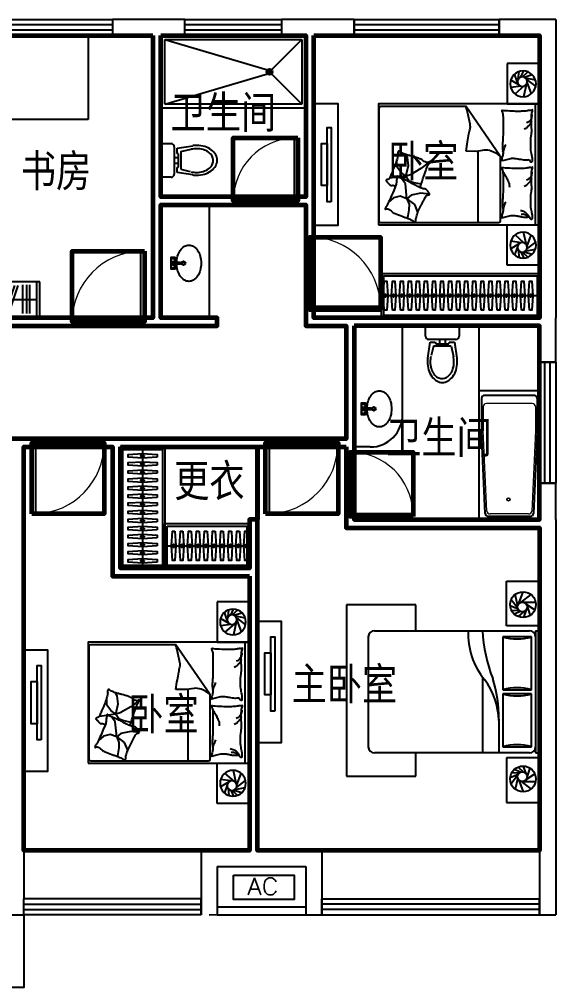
# Model space of a CAD drawing. Extents: x 4718159 to 4750259, y -1162956 to -1143856.
# Drawn here: x 4743605 to 4750259, y -1159056 to -1147056 of the extents above; entities that cross this region are included whole.
import ezdxf

# ---------------------------------------------------------------- set-up
doc = ezdxf.new("R2010")
doc.units = 0
doc.header["$MEASUREMENT"] = 0
doc.layers.get('0').update_dxf_attribs({"linetype": 'CONTINUOUS'})
for name, color, linetype in [('0-栏杆', 165, 'CONTINUOUS'), ('BATH', 8, 'CONTINUOUS'), ('F', 8, 'CONTINUOUS'), ('FUR', 8, 'CONTINUOUS'), ('K_EQUIPMENT', 89, 'CONTINUOUS'), ('text', 75, 'CONTINUOUS'), ('TOTHER', 145, 'CONTINUOUS'), ('WALL', 2, 'CONTINUOUS'), ('wc', 8, 'CONTINUOUS'), ('WINDOW', 4, 'CONTINUOUS'), ('家具', 8, 'CONTINUOUS')]:
    doc.layers.add(name, color=color, linetype=linetype)
doc.layers.add('area', color=6, linetype='CONTINUOUS', plot=False)
for name, color, linetype, lineweight in [('GT_卧室', 1, 'CONTINUOUS', 60), ('GT_卫生间', 5, 'CONTINUOUS', 60), ('GT_客厅', 2, 'CONTINUOUS', 60), ('GT_衣帽间', 85, 'CONTINUOUS', 60), ('GT_过道', 30, 'CONTINUOUS', 60), ('GT_门', 245, 'CONTINUOUS', 60)]:
    doc.layers.add(name, color=color, linetype=linetype, lineweight=lineweight)
doc.layers.get('area').off()
doc.styles.add('HZ', font='txt', dxfattribs={"bigfont": 'hztxt'})
doc.styles.add('黑体', font='simhei.ttf')

# ---------------------------------------------------------------- blocks, each defined once
blk = doc.blocks.new('66666')
at = {"layer": 'FUR'}
for p, q in [((-313037, -721735), (-313037, -721235)), ((-313037, -721235), (-312637, -721235)), ((-312637, -721235), (-312637, -721735)), ((-312875, -721433), (-312989, -721521)), ((-312859, -721411), (-312985, -721436)), ((-312845, -721403), (-312945, -721372)), ((-312824, -721398), (-312892, -721337)), ((-312805, -721400), (-312840, -721326)), ((-312773, -721423), (-312783, -721334)), ((-312762, -721465), (-312727, -721366)), ((-312881, -721465), (-312935, -721609)), ((-312874, -721488), (-312838, -721646)), ((-312847, -721512), (-312734, -721612)), ((-312807, -721516), (-312680, -721533)), ((-312779, -721500), (-312679, -721441)), ((-312637, -721735), (-313037, -721735)), ((-312985, -723235), (-312985, -721735)), ((-312548, -722382), (-312121, -721764)), ((-311069, -721764), (-312121, -721764)), ((-311049, -723190), (-311049, -721784)), ((-312548, -722382), (-312548, -723190)), ((-312276, -723190), (-312276, -722320)), ((-311410, -722501), (-311397, -722399)), ((-311397, -722399), (-311377, -722363)), ((-311669, -722458), (-311565, -722537)), ((-311379, -722630), (-311410, -722501)), ((-311316, -722581), (-311268, -722515)), ((-311268, -722515), (-311268, -722422)), ((-311565, -722537), (-311434, -722612)), ((-311434, -722612), (-311379, -722630)), ((-311379, -722630), (-311420, -722687)), ((-311379, -722630), (-311316, -722581)), ((-311379, -722630), (-311285, -722642)), ((-311478, -722707), (-311567, -722727)), ((-311420, -722687), (-311478, -722707)), ((-311392, -722911), (-311373, -722725)), ((-311373, -722725), (-311337, -722676)), ((-311337, -722676), (-311328, -722663)), ((-311270, -722644), (-311175, -722655)), ((-311669, -722854), (-311566, -722841)), ((-311566, -722841), (-311443, -722866)), ((-311443, -722866), (-311392, -722911)), ((-311485, -722980), (-311523, -723075)), ((-311392, -722911), (-311485, -722980)), ((-311392, -722911), (-311419, -722978)), ((-311419, -722978), (-311416, -723047)), ((-311392, -722911), (-311309, -722880)), ((-311309, -722880), (-311227, -722901)), ((-311227, -722901), (-311164, -722954)), ((-311523, -723075), (-311519, -723099)), ((-311416, -723047), (-311399, -723145)), ((-312638, -723235), (-313037, -723235)), ((-312637, -723235), (-313037, -723235)), ((-313037, -723235), (-313037, -723735)), ((-312637, -723735), (-312637, -723235)), ((-312528, -723210), (-311069, -723210)), ((-311399, -723145), (-311392, -723148)), ((-312874, -723483), (-312838, -723325)), ((-312847, -723459), (-312734, -723359)), ((-312875, -723537), (-312989, -723450)), ((-312881, -723505), (-312935, -723362)), ((-312807, -723455), (-312680, -723438)), ((-312779, -723471), (-312679, -723530)), ((-312859, -723560), (-312985, -723535)), ((-312845, -723568), (-312945, -723599)), ((-312824, -723573), (-312892, -723634)), ((-312805, -723570), (-312840, -723645)), ((-312773, -723548), (-312783, -723637)), ((-312762, -723506), (-312727, -723605)), ((-313037, -723735), (-312637, -723735))]:
    blk.add_line(p, q, dxfattribs=at)
blk.add_lwpolyline([(-311037, -723235), (-313037, -723235), (-313037, -721735), (-311037, -721735)], close=True, dxfattribs=at)
for points in [[(-312125, -722321, 0.007867), (-312143, -722204, 0.009508), (-312161, -722107, 0.006616), (-312175, -722042, -0.023828), (-312179, -722024, -0.080713), (-312178, -722005, -0.009591), (-312146, -721853, -0.013133), (-312138, -721819, -0.007859), (-312121, -721764)], [(-312910, -722425, -0.263368), (-312929, -722453, -0.494818), (-312948, -722444, -0.049225), (-312949, -722426, -0.036831), (-312948, -722403, -0.031893), (-312940, -722365, 0.035782), (-312933, -722331, 0.032941), (-312927, -722241, 0.026564), (-312933, -722130, 0.017905), (-312938, -722092, -0.033397), (-312940, -722072, -0.03204), (-312939, -722035, 0.018442), (-312936, -721971, 0.010837), (-312937, -721906, 0.014624), (-312940, -721858, 0.111249), (-312947, -721836, -0.153708), (-312951, -721819, -0.076444), (-312950, -721811, -0.215512), (-312948, -721809, -0.585858), (-312945, -721812, 0.363489), (-312942, -721817, 0.191716), (-312931, -721817, -0.129675), (-312914, -721815, -0.01735), (-312897, -721818, 0.019326), (-312882, -721821, 0.018818), (-312814, -721827, 0.021828), (-312754, -721828, 0.006204), (-312721, -721827, 0.001963), (-312614, -721821, 0.028341), (-312578, -721816, -0.117014), (-312569, -721817, -0.36606), (-312568, -721818, -0.03973), (-312570, -721832, -0.048309), (-312576, -721846, 0.062981), (-312580, -721856, 0.04058), (-312583, -721880, 0.014345), (-312585, -721946, 0.005484), (-312585, -722072, 0.007153), (-312582, -722168, 0.008762), (-312579, -722211, -0.008153), (-312576, -722256, -0.06251), (-312581, -722313, 0.078669), (-312583, -722359, 0.047825), (-312578, -722381, -0.034494), (-312570, -722412, -0.023571), (-312567, -722437, -0.510228), (-312569, -722438), (-312599, -722431), (-312681, -722410, 0.073041), (-312701, -722408, 0.023305), (-312762, -722414, 0.018299), (-312785, -722418, -0.01097), (-312823, -722425, -0.042281), (-312857, -722428, -0.027201), (-312910, -722425)], [(-312942, -721869, 0.088153), (-312938, -721904, 0.088153), (-312923, -721935, 0.077547), (-312902, -721957, 0.077547), (-312874, -721971)], [(-312936, -721951, 0.027842), (-312926, -721975, 0.048685), (-312918, -721988, 0.023666), (-312893, -722016, 0.031223), (-312873, -722035, 0.046801), (-312865, -722040, 0.023191), (-312848, -722048)], [(-312583, -722335, 0.009729), (-312592, -722308, 0.009729), (-312602, -722281, 0.007971), (-312611, -722259, 0.007971), (-312621, -722237)], [(-312548, -722382, -0.085272), (-312438, -722319, -0.124044), (-312351, -722309), (-312255, -722323), (-312125, -722321)], [(-311556, -722772, 0.025626), (-311559, -722760, 0.0108), (-311601, -722631, 0.00456), (-311632, -722543, 0.01125), (-311646, -722508, 0.069394), (-311657, -722489, -0.079756), (-311666, -722473, -0.106399), (-311669, -722458, -0.328642), (-311665, -722454, -0.299547), (-311659, -722456, 0.189917), (-311650, -722462, 0.033518), (-311640, -722463, 0.075627), (-311635, -722462, 0.053489), (-311627, -722459, 0.017838), (-311605, -722447, 0.038394), (-311581, -722430, -0.059529), (-311565, -722420, -0.035943), (-311539, -722409, -0.011245), (-311452, -722384, -0.006203), (-311413, -722373, 0.010783), (-311390, -722367, 0.019485), (-311377, -722363, 0.005062), (-311326, -722343, 0.101392), (-311301, -722326, -0.223768), (-311288, -722321, -0.25558), (-311283, -722325, -0.081563), (-311278, -722340, -0.071805), (-311278, -722357, 0.069985), (-311278, -722375, 0.03546), (-311265, -722434, 0.029432), (-311240, -722503, 0.001554), (-311226, -722537, -0.00152), (-311211, -722571, -0.004735), (-311196, -722606, 0.00382), (-311178, -722650, 0.296001), (-311146, -722672, -0.649774), (-311137, -722693, -0.02319), (-311142, -722698, 0.0288), (-311145, -722701, 0.005727), (-311151, -722708, -0.004358), (-311159, -722717, -0.027528), (-311176, -722734, -0.046214), (-311187, -722742, -0.194121), (-311204, -722745, 0.133719), (-311228, -722746, 0.005779), (-311250, -722754, 0.008882)], [(-312910, -723134, -0.263368), (-312929, -723162, -0.494818), (-312948, -723153, -0.049225), (-312949, -723136, -0.036831), (-312948, -723112, -0.031893), (-312940, -723074, 0.035782), (-312933, -723040, 0.032941), (-312927, -722950, 0.026564), (-312933, -722839, 0.017905), (-312938, -722802, -0.033397), (-312940, -722781, -0.03204), (-312939, -722744, 0.018442), (-312936, -722680, 0.010837), (-312937, -722615, 0.014624), (-312940, -722567, 0.111249), (-312947, -722545, -0.153708), (-312951, -722528, -0.076444), (-312950, -722520, -0.215512), (-312948, -722519, -0.585858), (-312945, -722521, 0.363489), (-312942, -722526, 0.191716), (-312931, -722526, -0.129675), (-312914, -722524, -0.01735), (-312897, -722527, 0.019326), (-312882, -722530, 0.018818), (-312814, -722536, 0.021828), (-312754, -722537, 0.006204), (-312721, -722536, 0.001963), (-312614, -722530, 0.028341), (-312578, -722526, -0.117014), (-312569, -722526, -0.36606), (-312568, -722527, -0.03973), (-312570, -722541, -0.048309), (-312576, -722555, 0.062981), (-312580, -722565, 0.04058), (-312583, -722589, 0.014345), (-312585, -722656, 0.005484), (-312585, -722781, 0.007153), (-312582, -722877, 0.008762), (-312579, -722920, -0.008153), (-312576, -722965, -0.06251), (-312581, -723023, 0.078669), (-312583, -723068, 0.047825), (-312578, -723091, -0.034494), (-312570, -723121, -0.023571), (-312567, -723147, -0.510228), (-312569, -723148), (-312599, -723140), (-312681, -723119, 0.073041), (-312701, -723118, 0.023305), (-312762, -723123, 0.018299), (-312785, -723127, -0.01097), (-312823, -723135, -0.042281), (-312857, -723138, -0.027201), (-312910, -723135)], [(-312942, -722579, 0.088153), (-312938, -722613, 0.088153), (-312923, -722644, 0.077547), (-312902, -722666, 0.077547), (-312874, -722680)], [(-312582, -722575, 0.016108), (-312608, -722614, 0.024599), (-312623, -722641, 0.009477), (-312646, -722690, 0.015937), (-312659, -722719, 0.072521), (-312662, -722736, 0.033339), (-312662, -722772)], [(-312936, -722661, 0.027842), (-312926, -722684, 0.048685), (-312918, -722697, 0.023666), (-312893, -722725, 0.031223), (-312873, -722744, 0.046801), (-312865, -722749, 0.023191), (-312848, -722757)], [(-312583, -723044, 0.009729), (-312592, -723017, 0.009729), (-312602, -722990, 0.007971), (-312611, -722968, 0.007971), (-312621, -722947)], [(-312910, -723135, -0.077379), (-312885, -723100, -0.077379), (-312850, -723074, -0.047525), (-312825, -723064, -0.047525), (-312799, -723059)], [(-312894, -723136, -0.05369), (-312881, -723122, -0.070312), (-312869, -723114, -0.015448), (-312860, -723110, -0.013244), (-312850, -723106, -0.082127), (-312832, -723103, -0.064164), (-312809, -723106)]]:
    blk.add_lwpolyline(points, format="xyb", dxfattribs=at)
blk.add_lwpolyline([(-311454, -723177, 0.101392), (-311478, -723196, -0.223768), (-311491, -723202, -0.25558), (-311496, -723199, -0.081563), (-311502, -723184, -0.071805), (-311503, -723167, 0.069985), (-311505, -723149, 0.03546), (-311522, -723091, 0.029432), (-311552, -723024, 0.001554), (-311569, -722992, -0.00152), (-311586, -722959, -0.004735), (-311604, -722925, 0.00382), (-311625, -722883, 0.296001), (-311659, -722863, -0.649774), (-311669, -722843, -0.02319), (-311665, -722838, 0.0288), (-311662, -722834, 0.005727), (-311657, -722827, -0.004358), (-311650, -722818, -0.027528), (-311634, -722799, -0.046214), (-311623, -722790, -0.194121), (-311607, -722786, 0.133719), (-311583, -722783, 0.011505), (-311541, -722764, 0.008882), (-311487, -722738, 0.012426), (-311419, -722701, -0.033612), (-311393, -722688), (-311336, -722665), (-311293, -722647, 0.224341), (-311280, -722633, -0.722772), (-311271, -722633, -0.103513), (-311270, -722636, 0.053465), (-311270, -722644, 0.030109), (-311265, -722667, -0.031436), (-311261, -722689, -0.05324), (-311261, -722704, 0.05518), (-311260, -722719, 0.056271), (-311254, -722744, 0.0108), (-311202, -722870, 0.00456), (-311164, -722954, 0.01125), (-311148, -722988, 0.069394), (-311135, -723006, -0.079756), (-311125, -723022, -0.106399), (-311121, -723037, -0.328642), (-311125, -723041, -0.299547), (-311131, -723039, 0.189917), (-311140, -723034, 0.033518), (-311151, -723034, 0.075627), (-311155, -723035, 0.053489), (-311163, -723038, 0.017838), (-311184, -723052, 0.038394), (-311207, -723071, -0.059529), (-311222, -723083, -0.035943), (-311247, -723095, -0.011245), (-311331, -723127, -0.006203), (-311370, -723141, 0.010783), (-311392, -723148, 0.019485), (-311405, -723154, 0.005062)], format="xyb", close=True, dxfattribs=at)
for centre, radius in [((-312833, -721486), 160), ((-312822, -721458), 60), ((-312833, -723485), 160), ((-312822, -723513), 60)]:
    blk.add_circle(centre, radius, dxfattribs=at)
for centre, start, end in [((-311069, -721784), 0, 90), ((-312528, -723190), 180, 270), ((-312296, -723190), 270, 0), ((-311069, -723190), 270, 0)]:
    blk.add_arc(centre, 20, start, end, dxfattribs=at)
at = {"layer": 'FUR', "oblique": -180, "text_generation_flag": 4, "width": 0.8, "flags": 9}
for tag, p in [('XSIZE', (-312833, -721486)), ('YSIZE', (-312833, -721486)), ('XSIZE', (-312833, -723485)), ('YSIZE', (-312833, -723485))]:
    blk.add_attdef(tag, p, '', height=0.5, rotation=180, dxfattribs=at)
blk = doc.blocks.new('A$C79890BC7')
at = {"color": 252}
for points in [[(2140, 718159), (2091, 718159), (2091, 719080), (2140, 719080)], [(2091, 718359), (2018, 718359), (2018, 718880), (2091, 718880)]]:
    blk.add_lwpolyline(points, close=True, dxfattribs=at)
blk = doc.blocks.new('A$C6AB5504A')
at = {"layer": 'F'}
for p, q in [((1985, 2744), (2397, 2744)), ((1985, 2191), (1985, 2744)), ((2397, 2744), (2397, 2191)), ((2126, 2439), (2095, 2579)), ((2142, 2467), (2193, 2612)), ((2163, 2480), (2291, 2578)), ((862, 2449), (0, 2449)), ((0, 2449), (0, 325)), ((862, 2129), (862, 2449)), ((2130, 2396), (2033, 2436)), ((2124, 2411), (2044, 2511)), ((2198, 2481), (2349, 2484)), ((2232, 2458), (2340, 2390)), ((2243, 2428), (2281, 2319)), ((2143, 2379), (2052, 2375)), ((2159, 2368), (2084, 2334)), ((2198, 2365), (2133, 2304)), ((2233, 2390), (2196, 2292)), ((2397, 2191), (1985, 2191)), ((273, 690), (273, 2053)), ((348, 2129), (2271, 2129)), ((2296, 2053), (1943, 2053)), ((1943, 2053), (1943, 1397)), ((2296, 1397), (2296, 2053)), ((2346, 2129), (2397, 2129)), ((2346, 2129), (2346, 615)), ((2397, 2129), (2397, 615)), ((1690, 1549), (1690, 615)), ((1943, 1397), (2296, 1397)), ((2296, 1347), (1943, 1347)), ((1943, 1347), (1943, 690)), ((2296, 690), (2296, 1347)), ((1892, 1031), (1892, 615)), ((2271, 615), (348, 615)), ((862, 325), (862, 615)), ((1943, 690), (2296, 690)), ((2346, 615), (2397, 615)), ((2397, 553), (1985, 553)), ((1985, 553), (1985, 0)), ((2397, 0), (2397, 553)), ((2143, 365), (2052, 368)), ((2159, 375), (2084, 409)), ((2198, 378), (2133, 440)), ((2233, 354), (2196, 452)), ((2243, 316), (2281, 425)), ((0, 325), (862, 325)), ((2130, 348), (2033, 307)), ((2124, 333), (2044, 232)), ((2126, 305), (2095, 165)), ((2142, 276), (2193, 132)), ((2163, 264), (2291, 166)), ((2198, 262), (2349, 259)), ((2232, 286), (2340, 354)), ((1985, 0), (2397, 0))]:
    blk.add_line(p, q, dxfattribs=at)
for centre, radius in [((2192, 2452), 160), ((2183, 2423), 60), ((2192, 292), 160), ((2183, 320), 60)]:
    blk.add_circle(centre, radius, dxfattribs=at)
for centre, radius, start, end in [((348, 2053), 75.7, 90, 180), ((2403, 2091), 892, 177.5673, 219.5461), ((3545, 2214), 1857, 182.616, 201.4069), ((2119, 2659), 631, 253.7398, 286.2602), ((2271, 2053), 75.7, 0, 90), ((965, 977), 928, 2.5398, 36.0403), ((309, 1052), 1584, 359.2582, 17.8034), ((2119, 791), 631, 73.7398, 106.2602), ((2119, 1952), 631, 253.7398, 286.2602), ((348, 690), 75.7, 180, 270), ((2119, 85), 631, 73.7398, 106.2602), ((2271, 690), 75.7, 270, 0)]:
    blk.add_arc(centre, radius, start, end, dxfattribs=at)
blk = doc.blocks.new('A$C0A1D271E')
at = {"layer": '家具', "color": 252}
for p, q in [((56, 202), (27, 398)), ((100, 250), (71, 377)), ((316, 250), (348, 364)), ((389, 400), (359, 202)), ((100, 250), (316, 250)), ((0, 0), (0, 128)), ((40, 168), (378, 168)), ((123, 202), (56, 202)), ((128, 220), (123, 202)), ((290, 220), (128, 220)), ((175, 168), (175, 220)), ((242, 168), (242, 220)), ((297, 202), (290, 220)), ((359, 202), (297, 202)), ((418, 128), (418, 0)), ((418, 0), (0, 0))]:
    blk.add_line(p, q, dxfattribs=at)
for centre, radius, start, end in [((293, 469), 266, 143.8717, 163.0538), ((241, 507), 201, 119.5446, 143.8717), ((241, 497), 164, 120.5452, 144.9339), ((208, 565), 135, 89.7075, 119.5446), ((211, 547), 105, 90, 120.5452), ((208, 565), 135, 59.8705, 89.7075), ((211, 547), 105, 59.4548, 90), ((181, 497), 164, 35.0661, 59.4548), ((175, 508), 201, 35.5434, 59.8705), ((123, 470), 266, 16.3613, 35.5434), ((375, 444), 352, 163.0538, 179.7075), ((362, 443), 298, 163.7883, 180), ((287, 464), 221, 144.9339, 163.7883), ((134, 464), 221, 16.2117, 35.0661), ((60, 443), 298, 0, 16.2117), ((40, 446), 352, 359.7075, 16.3613), ((375, 444), 352, 179.7075, 187.4876), ((362, 443), 298, 180, 192.7964), ((60, 443), 298, 347.2036, 0), ((40, 446), 352, 352.2311, 359.7075), ((40, 128), 40, 90, 180), ((378, 128), 40, 0, 90)]:
    blk.add_arc(centre, radius, start, end, dxfattribs=at)
blk = doc.blocks.new('A$C6BB233E2')
at = {"layer": 'TOTHER', "color": 252}
blk.add_lwpolyline([(237, 323), (295, 323), (295, 378), (154, 378), (154, 323), (213, 323)], dxfattribs=at)
blk.add_lwpolyline([(237, 356), (237, 265, -0.075451), (236, 259, -0.085787), (234, 254, -0.106069), (229, 250, -0.126813), (225, 249, -0.126813), (220, 250, -0.106069), (216, 254, -0.085787), (214, 259, -0.075451), (213, 265), (213, 356, -0.075451), (214, 363, -0.085787), (216, 368, -0.106069), (220, 371, -0.126813), (225, 373, -0.126813), (229, 371, -0.106069), (234, 368, -0.085787), (236, 363, -0.075451)], format="xyb", close=True, dxfattribs=at)
blk.add_lwpolyline([(237, 304, -0.059092), (314, 292, -0.080492), (384, 259, -0.107066), (434, 207, -0.138385), (450, 152, -0.138385), (434, 97, -0.107066), (384, 45, -0.080492), (314, 12, -0.068315), (225, 0, -0.068315), (136, 12, -0.080492), (66, 45, -0.107066), (15, 97, -0.138385), (0, 152, -0.138385), (15, 207, -0.107066), (66, 259, -0.080492), (136, 292, -0.059092), (213, 304, -0.059092)], format="xyb", dxfattribs=at)
for centre, radius in [((187, 351), 21.7), ((263, 351), 21.7), ((225, 220), 23.7), ((225, 220), 16)]:
    blk.add_circle(centre, radius, dxfattribs=at)
blk = doc.blocks.new('$plan$00001564')
at = {"linetype": 'Continuous'}
for p, q in [((-520, -2000), (-520, 0)), ((-520, 0), (520, 0)), ((520, 0), (520, -2000)), ((-357, -346), (-357, -26)), ((-357, -27), (360, -27)), ((360, -27), (360, -400)), ((-520, -346), (151, -346)), ((516, -710), (151, -346)), ((151, -346), (151, -710)), ((151, -403), (-520, -403)), ((151, -710), (516, -710)), ((520, -2000), (-520, -2000))]:
    blk.add_line(p, q, dxfattribs=at)
blk.add_line((360, -400), (205, -400))
blk = doc.blocks.new('A$C39060881')
at = {"layer": 'FUR'}
for p, q in [((3418, 718609), (2018, 718609)), ((2018, 718159), (2018, 718609)), ((2054, 718159), (2054, 718609)), ((2119, 718215), (2119, 718568)), ((2169, 718215), (2169, 718568)), ((2210, 718215), (2210, 718568)), ((2353, 718233), (2270, 718562)), ((2403, 718233), (2319, 718562)), ((2444, 718233), (2361, 718562)), ((2475, 718227), (2588, 718562)), ((2521, 718227), (2634, 718562)), ((2566, 718227), (2679, 718562)), ((2799, 718233), (2716, 718562)), ((2849, 718233), (2766, 718562)), ((2890, 718233), (2807, 718562)), ((2912, 718215), (2912, 718568)), ((2962, 718215), (2962, 718568)), ((2993, 718227), (3106, 718562)), ((3038, 718227), (3151, 718562)), ((3206, 718215), (3206, 718568)), ((3255, 718215), (3255, 718568)), ((3296, 718215), (3296, 718568)), ((3382, 718159), (3382, 718609)), ((3418, 718159), (3418, 718609)), ((3382, 718384), (2054, 718384))]:
    blk.add_line(p, q, dxfattribs=at)
blk = doc.blocks.new('*U33')
blk.add_line((-970, -275), (20, -275))
for points in [[(-1000, 0), (50, 0), (50, -550), (-1000, -550)], [(-970, -30), (20, -30), (20, -520), (-970, -520)]]:
    blk.add_lwpolyline(points, close=True)
at = {"elevation": 0}
for points in [[(-874, -95), (-862, -275), (-874, -455), (-906, -455), (-918, -275), (-906, -95)], [(-774, -95), (-762, -275), (-774, -455), (-806, -455), (-818, -275), (-806, -95)], [(-674, -95), (-662, -275), (-674, -455), (-706, -455), (-718, -275), (-706, -95)], [(-574, -95), (-562, -275), (-574, -455), (-606, -455), (-618, -275), (-606, -95)], [(-474, -95), (-462, -275), (-474, -455), (-506, -455), (-518, -275), (-506, -95)], [(-374, -95), (-362, -275), (-374, -455), (-406, -455), (-418, -275), (-406, -95)], [(-274, -95), (-262, -275), (-274, -455), (-306, -455), (-318, -275), (-306, -95)], [(-174, -95), (-162, -275), (-174, -455), (-206, -455), (-218, -275), (-206, -95)], [(-74, -95), (-62, -275), (-74, -455), (-106, -455), (-118, -275), (-106, -95)], [(26, -95), (38, -275), (26, -455), (-6, -455), (-18, -275), (-6, -95)]]:
    blk.add_lwpolyline(points, close=True, dxfattribs=at)
at = {"ltscale": 15, "elevation": 0}
for points in [[(-894, -255), (-886, -255), (-886, -295), (-894, -295)], [(-794, -255), (-786, -255), (-786, -295), (-794, -295)], [(-694, -255), (-686, -255), (-686, -295), (-694, -295)], [(-594, -255), (-586, -255), (-586, -295), (-594, -295)], [(-494, -255), (-486, -255), (-486, -295), (-494, -295)], [(-394, -255), (-386, -255), (-386, -295), (-394, -295)], [(-294, -255), (-286, -255), (-286, -295), (-294, -295)], [(-194, -255), (-186, -255), (-186, -295), (-194, -295)], [(-94, -255), (-86, -255), (-86, -295), (-94, -295)], [(6, -255), (14, -255), (14, -295), (6, -295)]]:
    blk.add_lwpolyline(points, close=True, dxfattribs=at)
blk = doc.blocks.new('*U31')
blk.add_line((-970, -275), (931, -275))
for points in [[(-1000, 0), (961, 0), (961, -550), (-1000, -550)], [(-970, -30), (931, -30), (931, -520), (-970, -520)]]:
    blk.add_lwpolyline(points, close=True)
at = {"elevation": 0}
for points in [[(-874, -95), (-862, -275), (-874, -455), (-906, -455), (-918, -275), (-906, -95)], [(-774, -95), (-762, -275), (-774, -455), (-806, -455), (-818, -275), (-806, -95)], [(-674, -95), (-662, -275), (-674, -455), (-706, -455), (-718, -275), (-706, -95)], [(-574, -95), (-562, -275), (-574, -455), (-606, -455), (-618, -275), (-606, -95)], [(-474, -95), (-462, -275), (-474, -455), (-506, -455), (-518, -275), (-506, -95)], [(-374, -95), (-362, -275), (-374, -455), (-406, -455), (-418, -275), (-406, -95)], [(-274, -95), (-262, -275), (-274, -455), (-306, -455), (-318, -275), (-306, -95)], [(-174, -95), (-162, -275), (-174, -455), (-206, -455), (-218, -275), (-206, -95)], [(-74, -95), (-62, -275), (-74, -455), (-106, -455), (-118, -275), (-106, -95)], [(26, -95), (38, -275), (26, -455), (-6, -455), (-18, -275), (-6, -95)], [(126, -95), (138, -275), (126, -455), (94, -455), (82, -275), (94, -95)], [(226, -95), (238, -275), (226, -455), (194, -455), (182, -275), (194, -95)], [(326, -95), (338, -275), (326, -455), (294, -455), (282, -275), (294, -95)], [(426, -95), (438, -275), (426, -455), (394, -455), (382, -275), (394, -95)], [(526, -95), (538, -275), (526, -455), (494, -455), (482, -275), (494, -95)], [(626, -95), (638, -275), (626, -455), (594, -455), (582, -275), (594, -95)], [(726, -95), (738, -275), (726, -455), (694, -455), (682, -275), (694, -95)], [(826, -95), (838, -275), (826, -455), (794, -455), (782, -275), (794, -95)], [(926, -95), (938, -275), (926, -455), (894, -455), (882, -275), (894, -95)]]:
    blk.add_lwpolyline(points, close=True, dxfattribs=at)
at = {"ltscale": 15, "elevation": 0}
for points in [[(-894, -255), (-886, -255), (-886, -295), (-894, -295)], [(-794, -255), (-786, -255), (-786, -295), (-794, -295)], [(-694, -255), (-686, -255), (-686, -295), (-694, -295)], [(-594, -255), (-586, -255), (-586, -295), (-594, -295)], [(-494, -255), (-486, -255), (-486, -295), (-494, -295)], [(-394, -255), (-386, -255), (-386, -295), (-394, -295)], [(-294, -255), (-286, -255), (-286, -295), (-294, -295)], [(-194, -255), (-186, -255), (-186, -295), (-194, -295)], [(-94, -255), (-86, -255), (-86, -295), (-94, -295)], [(6, -255), (14, -255), (14, -295), (6, -295)], [(106, -255), (114, -255), (114, -295), (106, -295)], [(206, -255), (214, -255), (214, -295), (206, -295)], [(306, -255), (314, -255), (314, -295), (306, -295)], [(406, -255), (414, -255), (414, -295), (406, -295)], [(506, -255), (514, -255), (514, -295), (506, -295)], [(606, -255), (614, -255), (614, -295), (606, -295)], [(706, -255), (714, -255), (714, -295), (706, -295)], [(806, -255), (814, -255), (814, -295), (806, -295)], [(906, -255), (914, -255), (914, -295), (906, -295)]]:
    blk.add_lwpolyline(points, close=True, dxfattribs=at)
blk = doc.blocks.new('*U34')
blk.add_line((-970, -275), (470, -275))
for points in [[(-1000, 0), (500, 0), (500, -550), (-1000, -550)], [(-970, -30), (470, -30), (470, -520), (-970, -520)]]:
    blk.add_lwpolyline(points, close=True)
at = {"elevation": 0}
for points in [[(-874, -95), (-862, -275), (-874, -455), (-906, -455), (-918, -275), (-906, -95)], [(-774, -95), (-762, -275), (-774, -455), (-806, -455), (-818, -275), (-806, -95)], [(-674, -95), (-662, -275), (-674, -455), (-706, -455), (-718, -275), (-706, -95)], [(-574, -95), (-562, -275), (-574, -455), (-606, -455), (-618, -275), (-606, -95)], [(-474, -95), (-462, -275), (-474, -455), (-506, -455), (-518, -275), (-506, -95)], [(-374, -95), (-362, -275), (-374, -455), (-406, -455), (-418, -275), (-406, -95)], [(-274, -95), (-262, -275), (-274, -455), (-306, -455), (-318, -275), (-306, -95)], [(-174, -95), (-162, -275), (-174, -455), (-206, -455), (-218, -275), (-206, -95)], [(-74, -95), (-62, -275), (-74, -455), (-106, -455), (-118, -275), (-106, -95)], [(26, -95), (38, -275), (26, -455), (-6, -455), (-18, -275), (-6, -95)], [(126, -95), (138, -275), (126, -455), (94, -455), (82, -275), (94, -95)], [(226, -95), (238, -275), (226, -455), (194, -455), (182, -275), (194, -95)], [(326, -95), (338, -275), (326, -455), (294, -455), (282, -275), (294, -95)], [(426, -95), (438, -275), (426, -455), (394, -455), (382, -275), (394, -95)]]:
    blk.add_lwpolyline(points, close=True, dxfattribs=at)
at = {"ltscale": 15, "elevation": 0}
for points in [[(-894, -255), (-886, -255), (-886, -295), (-894, -295)], [(-794, -255), (-786, -255), (-786, -295), (-794, -295)], [(-694, -255), (-686, -255), (-686, -295), (-694, -295)], [(-594, -255), (-586, -255), (-586, -295), (-594, -295)], [(-494, -255), (-486, -255), (-486, -295), (-494, -295)], [(-394, -255), (-386, -255), (-386, -295), (-394, -295)], [(-294, -255), (-286, -255), (-286, -295), (-294, -295)], [(-194, -255), (-186, -255), (-186, -295), (-194, -295)], [(-94, -255), (-86, -255), (-86, -295), (-94, -295)], [(6, -255), (14, -255), (14, -295), (6, -295)], [(106, -255), (114, -255), (114, -295), (106, -295)], [(206, -255), (214, -255), (214, -295), (206, -295)], [(306, -255), (314, -255), (314, -295), (306, -295)], [(406, -255), (414, -255), (414, -295), (406, -295)]]:
    blk.add_lwpolyline(points, close=True, dxfattribs=at)
blk = doc.blocks.new('KTJ')
blk.add_lwpolyline([(-274, 148), (476, 148), (476, -152), (-274, -152)], close=True)
at = {"style": 'HZ', "width": 1.1}
blk.add_text('AC', height=210, dxfattribs=at).set_placement((-104, -95))
blk = doc.blocks.new('$DorLib2D$00000001')
for p, q in [((0.45, 0.975), (0.5, 0.975)), ((0.45, 0), (0.45, 0.975)), ((0.5, 0), (0.5, 0.975)), ((0.5, 0), (0.45, 0))]:
    blk.add_line(p, q)
at = {"lineweight": 13}
blk.add_arc((0.475, 0), 0.975, 91.4693, 180, dxfattribs=at)
blk = doc.blocks.new('$WINLIB2D$00000001')
for p, q in [((-0.5, 0.5), (0.5, 0.5)), ((-0.5, 0.5), (-0.5, -0.5)), ((0.5, -0.5), (0.5, 0.5)), ((0.5, 0.1667), (-0.5, 0.1667)), ((0.5, -0.1667), (-0.5, -0.1667)), ((-0.5, -0.5), (0.5, -0.5))]:
    blk.add_line(p, q)
blk = doc.blocks.new('$plan$00000339')
at = {"layer": 'BATH'}
for p, q in [((60, -70), (60, -680)), ((100, -30), (498, -30)), ((502, -30), (1524, -76)), ((1560, -116), (1560, -634)), ((100, -720), (498, -720)), ((1524, -674), (502, -720))]:
    blk.add_line(p, q, dxfattribs=at)
at = {"layer": 'BATH', "lineweight": 13}
for p, q in [((160, -90), (160, -660)), ((200, -50), (500, -50)), ((500, -50), (1495, -96)), ((1530, -136), (1530, -614)), ((200, -700), (500, -700)), ((1495, -654), (500, -700))]:
    blk.add_line(p, q, dxfattribs=at)
at = {"layer": 'BATH'}
for points in [[(0, 0), (1600, 0)], [(0, -750), (0, 0)], [(1600, 0), (1600, -750)], [(1600, -750), (0, -750)]]:
    blk.add_lwpolyline(points, dxfattribs=at)
at = {"layer": 'BATH', "lineweight": 13}
for radius in [20, 16]:
    blk.add_circle((1350, -386), radius, dxfattribs=at)
at = {"layer": 'BATH'}
for centre, start, end in [((100, -70), 90, 180), ((498, -70), 83.7966, 90), ((1520, -116), 0, 83.7966), ((100, -680), 180, 270), ((498, -680), 270, 276.2034), ((1520, -634), 276.2034, 0)]:
    blk.add_arc(centre, 40, start, end, dxfattribs=at)
at = {"layer": 'BATH', "lineweight": 13}
for centre, start, end in [((200, -90), 90, 180), ((1490, -136), 0, 83.3675), ((200, -660), 180, 270), ((1490, -614), 276.6325, 0)]:
    blk.add_arc(centre, 40, start, end, dxfattribs=at)

msp = doc.modelspace()

# ---------------------------------------------------------------- linework, layer by layer
at = {"color": 252}
for points in [[(4747259, -1149605), (4747559, -1149605), (4747559, -1148105), (4747259, -1148105)], [(4746559, -1156018), (4746859, -1156018), (4746859, -1154518), (4746559, -1154518)], [(4743659, -1156374), (4743959, -1156374), (4743959, -1154874), (4743659, -1154874)]]:
    msp.add_lwpolyline(points, close=True, dxfattribs=at)
at = {"layer": '0-栏杆'}
for p, q in [((4746059, -1158056), (4747159, -1158056)), ((4746059, -1158156), (4747159, -1158156))]:
    msp.add_line(p, q, dxfattribs=at)
msp.add_lwpolyline([(4743659, -1158156), (4743659, -1159056), (4738959, -1159056), (4738959, -1157556)], dxfattribs=at)
at = {"layer": 'BATH'}
for p, q in [((4745359, -1148156), (4745359, -1147256)), ((4745359, -1147256), (4747159, -1147256, 0)), ((4745409, -1148106), (4745409, -1147306)), ((4745409, -1147306), (4746682, -1147680, 0)), ((4745409, -1147306), (4747109, -1147306, 0)), ((4747109, -1147306, 0), (4746735, -1147680, 0)), ((4747109, -1147306, 0), (4747109, -1148106, 0)), ((4747159, -1147256, 0), (4747159, -1148156, 0)), ((4745409, -1148106), (4746682, -1147733, 0)), ((4746684, -1147706, 0), (4746709, -1147706, 0)), ((4746709, -1147706, 0), (4746709, -1147681, 0)), ((4746709, -1147731, 0), (4746709, -1147706, 0)), ((4746709, -1147706, 0), (4746734, -1147706, 0)), ((4746735, -1147733, 0), (4747109, -1148106, 0)), ((4747159, -1148156, 0), (4745359, -1148156)), ((4747109, -1148106, 0), (4745409, -1148106))]:
    msp.add_line(p, q, dxfattribs=at)
for radius in [37.5, 25]:
    msp.add_circle((4746709, -1147706, 0), radius, dxfattribs=at)
at = {"layer": 'FUR'}
for p, q in [((4745959, -1149356), (4745959, -1150756)), ((4748359, -1151956), (4748359, -1150856)), ((4749309, -1151656), (4749309, -1150856)), ((4747959, -1152356), (4747759, -1152356))]:
    msp.add_line(p, q, dxfattribs=at)
msp.add_arc((4747959, -1151956), 400, 270, 0, dxfattribs=at)
at = {"layer": 'GT_卧室'}
for points in [[(4747259, -1147256), (4750059, -1147256), (4750059, -1150756), (4747259, -1150756), (4747259, -1147256)], [(4746459, -1153956), (4746459, -1157356), (4743659, -1157356), (4743659, -1152356), (4744759, -1152356), (4744759, -1153956), (4746459, -1153956)], [(4747659, -1152356), (4747659, -1153356), (4750059, -1153356), (4750059, -1157356), (4746559, -1157356), (4746559, -1152356), (4747659, -1152356)]]:
    msp.add_lwpolyline(points, dxfattribs=at)
at = {"layer": 'GT_卫生间'}
for points in [[(4745359, -1147256), (4747159, -1147256), (4747159, -1149256), (4745359, -1149256), (4745359, -1147256)], [(4747759, -1150856), (4747759, -1153256), (4750059, -1153256), (4750059, -1150856), (4747759, -1150856)]]:
    msp.add_lwpolyline(points, dxfattribs=at)
at = {"layer": 'GT_客厅'}
msp.add_lwpolyline([(4745259, -1147256), (4745259, -1150756), (4742459, -1150756), (4742459, -1147256), (4745259, -1147256)], dxfattribs=at)
at = {"layer": 'GT_衣帽间'}
msp.add_lwpolyline([(4744859, -1152356), (4746559, -1152356), (4746559, -1153256), (4746459, -1153256), (4746459, -1153856), (4744859, -1153856), (4744859, -1152356)], dxfattribs=at)
at = {"layer": 'GT_过道'}
msp.add_lwpolyline([(4739159, -1150856), (4746059, -1150856), (4746059, -1150756), (4745359, -1150756), (4745359, -1149356), (4747159, -1149356), (4747159, -1150856), (4747659, -1150856), (4747659, -1152256), (4739159, -1152256), (4739159, -1150856)], dxfattribs=at)
at = {"layer": 'GT_门'}
for points in [[(4747059, -1148526), (4747059, -1149306), (4746259, -1149306), (4746259, -1148526), (4747059, -1148526)], [(4748086, -1150656), (4747209, -1150656), (4747209, -1149756), (4748086, -1149756), (4748086, -1150656)], [(4745159, -1149929), (4745159, -1150806), (4744259, -1150806), (4744259, -1149929), (4745159, -1149929)], [(4743759, -1153184), (4743759, -1152306), (4744659, -1152306), (4744659, -1153184), (4743759, -1153184)], [(4746659, -1153184), (4746659, -1152306), (4747559, -1152306), (4747559, -1153183), (4746659, -1153183)], [(4748489, -1153219), (4747709, -1153219), (4747709, -1152419), (4748489, -1152419), (4748489, -1153219)]]:
    msp.add_lwpolyline(points, dxfattribs=at)
at = {"layer": 'WALL'}
for p, q in [((4745359, -1147056), (4744759, -1147056)), ((4744759, -1147056), (4744759, -1147256)), ((4745659, -1147056), (4745359, -1147056)), ((4745659, -1147256), (4745659, -1147056)), ((4747159, -1147056), (4746859, -1147056)), ((4746859, -1147056), (4746859, -1147256)), ((4747759, -1147056), (4747159, -1147056)), ((4747759, -1147256), (4747759, -1147056)), ((4750259, -1147056), (4749559, -1147056)), ((4749559, -1147056), (4749559, -1147256)), ((4750259, -1147056), (4750259, -1150756)), ((4744759, -1147256), (4745259, -1147256)), ((4745259, -1149256), (4745259, -1147256)), ((4745359, -1149256), (4745359, -1147256)), ((4745359, -1147256), (4745659, -1147256)), ((4746859, -1147256), (4747159, -1147256)), ((4747159, -1149256), (4747159, -1147256)), ((4747259, -1147256), (4747759, -1147256)), ((4747259, -1149256), (4747259, -1147256)), ((4749559, -1147256), (4750059, -1147256)), ((4750059, -1147256), (4750059, -1150756)), ((4745259, -1150756), (4745259, -1149256)), ((4746259, -1149256), (4745359, -1149256)), ((4745359, -1150756), (4745359, -1149356)), ((4745359, -1149356), (4746259, -1149356)), ((4746259, -1149356), (4746259, -1149256)), ((4747159, -1149256), (4747059, -1149256)), ((4747059, -1149256), (4747059, -1149356)), ((4747059, -1149356), (4747159, -1149356)), ((4747159, -1149356), (4747159, -1149756)), ((4747259, -1149756), (4747259, -1149256)), ((4747159, -1149756), (4747259, -1149756)), ((4747259, -1150656), (4747159, -1150656)), ((4747159, -1150656), (4747159, -1150856)), ((4747259, -1150756), (4747259, -1150656)), ((4744259, -1150756), (4742459, -1150756)), ((4744259, -1150856), (4744259, -1150756)), ((4745259, -1150756), (4745159, -1150756)), ((4745159, -1150756), (4745159, -1150856)), ((4745359, -1150756), (4746059, -1150756)), ((4746059, -1150756), (4746059, -1150856)), ((4747259, -1150756), (4747759, -1150756)), ((4747759, -1150756), (4750059, -1150756)), ((4750259, -1151306), (4750259, -1150756)), ((4742359, -1150856), (4744259, -1150856)), ((4745159, -1150856), (4745359, -1150856)), ((4745359, -1150856), (4746059, -1150856)), ((4747159, -1150856), (4747659, -1150856)), ((4747659, -1150856), (4747659, -1152256)), ((4747759, -1150856), (4747759, -1152356)), ((4747759, -1150856), (4750059, -1150856)), ((4750059, -1150856), (4750059, -1151306)), ((4750059, -1151306), (4750259, -1151306)), ((4743759, -1152256), (4743559, -1152256)), ((4743659, -1152356), (4743659, -1157456)), ((4743659, -1152356), (4743759, -1152356)), ((4743759, -1152356), (4743759, -1152256)), ((4744759, -1152256), (4744659, -1152256)), ((4744659, -1152256), (4744659, -1152356)), ((4744659, -1152356), (4744759, -1152356)), ((4746659, -1152256), (4744759, -1152256)), ((4744759, -1152356), (4744759, -1153956)), ((4744859, -1152356), (4744859, -1153856)), ((4744859, -1152356), (4746659, -1152356)), ((4746659, -1152356), (4746659, -1152256)), ((4747659, -1152256), (4747559, -1152256)), ((4747559, -1152256), (4747559, -1152356)), ((4747559, -1152356), (4747659, -1152356)), ((4747659, -1152356), (4747659, -1152419)), ((4747759, -1152419), (4747759, -1152356)), ((4747659, -1152419), (4747759, -1152419)), ((4750259, -1152806), (4750059, -1152806)), ((4750059, -1152806), (4750059, -1153256)), ((4750259, -1153256), (4750259, -1152806)), ((4746459, -1153256), (4746459, -1153856)), ((4746559, -1153256), (4746459, -1153256)), ((4746559, -1153256), (4746559, -1153856)), ((4747759, -1153219), (4747659, -1153219)), ((4747659, -1153219), (4747659, -1153356)), ((4747759, -1153256), (4747759, -1153219)), ((4747759, -1153256), (4750059, -1153256)), ((4750259, -1153256), (4750259, -1158156)), ((4747659, -1153356), (4750059, -1153356)), ((4750059, -1153356), (4750059, -1157956)), ((4744859, -1153856), (4746459, -1153856)), ((4746559, -1153856), (4746559, -1157356)), ((4744759, -1153956), (4746459, -1153956)), ((4746459, -1153956), (4746459, -1157356)), ((4745859, -1157356), (4745859, -1157956)), ((4745859, -1157356), (4746459, -1157356)), ((4746559, -1157356), (4747359, -1157356)), ((4747359, -1157356), (4747359, -1157956)), ((4743659, -1157456), (4743659, -1157956)), ((4746059, -1157556), (4746059, -1158056)), ((4746059, -1157556), (4746559, -1157556)), ((4746559, -1157556), (4747159, -1157556)), ((4747159, -1157556), (4747159, -1158156)), ((4743659, -1158156), (4743659, -1157956)), ((4745859, -1158156), (4745859, -1157956)), ((4747359, -1158156), (4747359, -1157956)), ((4750059, -1157956), (4750059, -1158156)), ((4746059, -1158056), (4746059, -1158156)), ((4743459, -1158156), (4743659, -1158156)), ((4745958, -1158157), (4745959, -1158157)), ((4746059, -1158156), (4745959, -1158157)), ((4747159, -1158156), (4747359, -1158156)), ((4750059, -1158156), (4750259, -1158156))]:
    msp.add_line(p, q, dxfattribs=at)
at = {"layer": 'WINDOW'}
for p, q in [((4746259, -1149256), (4747059, -1149256)), ((4747759, -1152419), (4747759, -1153219))]:
    msp.add_line(p, q, dxfattribs=at)
at = {"layer": 'WINDOW', "linetype": 'Continuous', "ltscale": 0.8}
for p, q in [((4745859, -1157356), (4743659, -1157356)), ((4747359, -1157356), (4750059, -1157356))]:
    msp.add_line(p, q, dxfattribs=at)

# ---------------------------------------------------------------- block references
for name, p in [('A$C79890BC7', (4745334, -1867475)), ('A$C39060881', (4740441, -1868916)), ('A$C79890BC7', (4744634, -1873788)), ('A$C79890BC7', (4741734, -1874144))]:
    msp.add_blockref(name, p)
for name, p, rotation in [('A$C0A1D271E', (4745359, -1148595), 270), ('A$C0A1D271E', (4749061, -1150856), 180), ('$plan$00000339', (4750059, -1151656), 270)]:
    msp.add_blockref(name, p, dxfattribs=dict(rotation=rotation))
at = {"layer": 'area', "xscale": -1}
for p in [(4437022, -426369), (4433422, -433039)]:
    msp.add_blockref('66666', p, dxfattribs=at)
at = {"layer": 'F'}
for name, p, rotation in [('*U31', (4749059, -1150756), 180), ('*U34', (4745409, -1153356), 270)]:
    msp.add_blockref(name, p, dxfattribs=dict(at, rotation=rotation))
msp.add_blockref('*U33', (4746409, -1153306), dxfattribs=at)
at = {"layer": 'FUR', "rotation": 90}
msp.add_blockref('$plan$00001564', (4742459, -1147776, 0), dxfattribs=at)
at = {"layer": 'FUR'}
msp.add_blockref('A$C6AB5504A', (4747662, -1156762), dxfattribs=at)
at = {"layer": 'K_EQUIPMENT'}
msp.add_blockref('KTJ', (4746537, -1157811), dxfattribs=at)
at = {"layer": 'wc', "rotation": 90}
for p in [(4745861, -1150303), (4748223, -1152108)]:
    msp.add_blockref('A$C6BB233E2', p, dxfattribs=at)
at = {"layer": 'WINDOW'}
for name, p, xscale, yscale, zscale, rotation in [('$WINLIB2D$00000001', (4743859, -1147156), -1800, 200, -1800, 180), ('$WINLIB2D$00000001', (4746259, -1147156), -1200, 200, -1200, 180), ('$WINLIB2D$00000001', (4748659, -1147156), -1800, -200, -1800, 180), ('$DorLib2D$00000001', (4746659, -1149306), 800, 800, 800, 1.037572e-10), ('$DorLib2D$00000001', (4747209, -1150206), -900, -900, -900, 90), ('$DorLib2D$00000001', (4744709, -1150806), 900, 900, 900, 359.9999999999111), ('$WINLIB2D$00000001', (4750159, -1152056), 1500, 200, 1500, 270), ('$DorLib2D$00000001', (4747709, -1152819), 800, 800, 800, 270), ('$WINLIB2D$00000001', (4744759, -1158056), -2200.00000001071, 200, -2200.00000001071, 1.11168e-11), ('$WINLIB2D$00000001', (4748709, -1158056), -2700.000000035041, -200, -2700.000000035041, 180)]:
    msp.add_blockref(name, p, dxfattribs=dict(at, xscale=xscale, yscale=yscale, zscale=zscale, rotation=rotation))
at = {"layer": 'WINDOW', "xscale": -900, "yscale": -900, "zscale": -900}
for p in [(4744209, -1152306), (4747109, -1152306)]:
    msp.add_blockref('$DorLib2D$00000001', p, dxfattribs=at)

# ---------------------------------------------------------------- texts
at = {"layer": 'text', "color": 0, "style": '黑体', "width": 0.8}
for s, p in [('卫生间', (4745482, -1148407)), ('卧室', (4748179, -1149012)), ('书房', (4743624, -1149132)), ('卫生间', (4748157, -1152435)), ('更衣', (4745526, -1152972)), ('主卧室', (4746984, -1155493)), ('卧室', (4744956, -1155863))]:
    msp.add_text(s, height=400, dxfattribs=at).set_placement(p)

doc.saveas('drawing.dxf')
